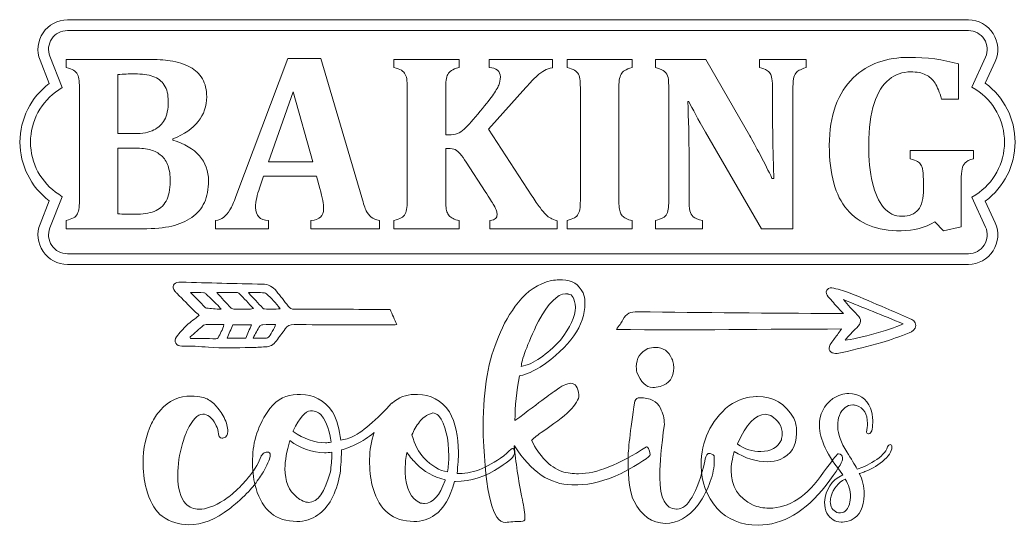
# Model space of a CAD drawing. Header units: inches. Extents: x 155 to 925, y -964 to -116.
# Drawn here: x 189 to 886, y -964 to -611 of the extents above; entities that cross this region are included whole.
import ezdxf

# ---------------------------------------------------------------- set-up
doc = ezdxf.new("R2010")
doc.units = ezdxf.units.IN
doc.header["$MEASUREMENT"] = 0
doc.layers.add('Layer 1', color=7, linetype='Continuous')

# ---------------------------------------------------------------- blocks, each defined once
blk = doc.blocks.new('block 3')
at = {"layer": 'Layer 1', "lineweight": 0}
blk.add_lwpolyline([(363.36, -709.82), (394.63, -709.82), (380.73, -660.92), (363.36, -709.82)], dxfattribs=at)
for points, knots in [([(296.56, -694.62), (304.67, -697.17), (310.85, -700.86), (315.11, -705.69), (319.36, -710.53), (321.49, -716.33), (321.49, -723.11), (321.49, -728.9), (320.52, -733.94), (318.58, -738.22), (316.64, -742.51), (313.69, -746.03), (309.72, -748.78), (305.75, -751.53), (301.09, -753.54), (295.74, -754.81), (290.38, -756.09), (283.56, -756.72), (275.28, -756.72), (275.28, -756.72), (221.77, -756.72), (221.77, -756.72), (221.77, -756.72), (221.77, -750.99), (221.77, -750.99), (223.92, -750.41), (225.61, -749.79), (226.85, -749.12), (228.1, -748.46), (229.03, -747.53), (229.63, -746.34), (230.24, -745.16), (230.63, -743.65), (230.81, -741.83), (230.98, -740), (231.07, -737.7), (231.07, -734.92), (231.07, -734.92), (231.07, -660.05), (231.07, -660.05), (231.07, -657.32), (230.99, -655.04), (230.85, -653.18), (230.7, -651.33), (230.33, -649.83), (229.72, -648.67), (229.11, -647.51), (228.19, -646.57), (226.94, -645.84), (225.7, -645.12), (223.97, -644.47), (221.77, -643.89), (221.77, -643.89), (221.77, -638.16), (221.77, -638.16), (221.77, -638.16), (278.67, -638.16), (278.67, -638.16), (285.15, -638.16), (290.45, -638.47), (294.56, -639.11), (300.01, -639.98), (304.73, -641.49), (308.72, -643.63), (312.31, -645.54), (315.12, -648.26), (317.15, -651.79), (319.18, -655.33), (320.19, -659.53), (320.19, -664.39), (320.19, -677.48), (312.31, -687.29), (296.56, -693.84), (296.56, -693.84), (296.56, -694.62), (296.56, -694.62)], [0, 0, 0, 0, 1, 1, 1, 2, 2, 2, 3, 3, 3, 4, 4, 4, 5, 5, 5, 6, 6, 6, 7, 7, 7, 8, 8, 8, 9, 9, 9, 10, 10, 10, 11, 11, 11, 12, 12, 12, 13, 13, 13, 14, 14, 14, 15, 15, 15, 16, 16, 16, 17, 17, 17, 18, 18, 18, 19, 19, 19, 20, 20, 20, 21, 21, 21, 22, 22, 22, 23, 23, 23, 24, 24, 24, 25, 25, 25, 25]), ([(397.15, -719.98), (397.15, -719.98), (360.06, -719.98), (360.06, -719.98), (360.06, -719.98), (357.19, -728.23), (357.19, -728.23), (356.38, -730.55), (355.72, -732.79), (355.2, -734.97), (354.68, -737.14), (354.41, -739.44), (354.41, -741.87), (354.41, -747.55), (357.42, -750.59), (363.45, -750.99), (363.45, -750.99), (363.45, -756.72), (363.45, -756.72), (363.45, -756.72), (326.36, -756.72), (326.36, -756.72), (326.36, -756.72), (326.36, -750.99), (326.36, -750.99), (328.5, -750.76), (330.38, -750.01), (332, -748.73), (333.62, -747.46), (335.1, -745.72), (336.43, -743.52), (337.77, -741.32), (339.18, -738.17), (340.69, -734.05), (340.69, -734.05), (376.91, -637.55), (376.91, -637.55), (376.91, -637.55), (400.1, -637.55), (400.1, -637.55), (400.1, -637.55), (428.77, -734.84), (428.77, -734.84), (430.04, -739.18), (431.11, -742.26), (431.98, -744.09), (432.85, -745.91), (433.98, -747.39), (435.37, -748.52), (436.76, -749.65), (438.7, -750.47), (441.19, -750.99), (441.19, -750.99), (441.19, -756.72), (441.19, -756.72), (441.19, -756.72), (393.24, -756.72), (393.24, -756.72), (393.24, -756.72), (393.24, -750.99), (393.24, -750.99), (396.25, -750.64), (398.48, -749.81), (399.93, -748.47), (401.38, -747.14), (402.1, -745.26), (402.1, -742.83), (402.1, -741.03), (401.9, -739.04), (401.49, -736.83), (401.09, -734.63), (400.42, -731.85), (399.5, -728.49), (399.5, -728.49), (397.15, -719.98), (397.15, -719.98)], [0, 0, 0, 0, 1, 1, 1, 2, 2, 2, 3, 3, 3, 4, 4, 4, 5, 5, 5, 6, 6, 6, 7, 7, 7, 8, 8, 8, 9, 9, 9, 10, 10, 10, 11, 11, 11, 12, 12, 12, 13, 13, 13, 14, 14, 14, 15, 15, 15, 16, 16, 16, 17, 17, 17, 18, 18, 18, 19, 19, 19, 20, 20, 20, 21, 21, 21, 22, 22, 22, 23, 23, 23, 24, 24, 24, 25, 25, 25, 25]), ([(547.94, -733.62), (550.2, -737.09), (552.09, -739.86), (553.63, -741.91), (555.17, -743.97), (556.51, -745.58), (557.67, -746.74), (558.83, -747.9), (559.97, -748.78), (561.1, -749.38), (562.23, -749.99), (563.72, -750.56), (565.57, -751.08), (565.57, -751.08), (565.57, -756.72), (565.57, -756.72), (565.57, -756.72), (518.5, -756.72), (518.5, -756.72), (518.5, -756.72), (518.5, -750.99), (518.5, -750.99), (520.46, -750.7), (521.8, -750.22), (522.49, -749.56), (523.19, -748.89), (523.54, -748.01), (523.54, -746.91), (523.54, -745.98), (523.4, -745.07), (523.14, -744.17), (522.88, -743.28), (522.26, -741.96), (521.28, -740.22), (520.29, -738.48), (518.29, -735.3), (515.28, -730.67), (515.28, -730.67), (501.99, -710.17), (501.99, -710.17), (500.37, -707.68), (498.97, -705.74), (497.78, -704.35), (496.59, -702.96), (495.4, -701.96), (494.22, -701.35), (493.03, -700.74), (491.4, -700.44), (489.31, -700.44), (489.31, -700.44), (487.57, -700.44), (487.57, -700.44), (487.57, -700.44), (487.57, -734.92), (487.57, -734.92), (487.57, -736.95), (487.63, -738.83), (487.75, -740.57), (487.86, -742.31), (488.09, -743.73), (488.44, -744.82), (488.79, -745.92), (489.3, -746.85), (489.96, -747.6), (490.63, -748.36), (491.54, -749.01), (492.7, -749.56), (493.86, -750.11), (495.27, -750.59), (496.95, -750.99), (496.95, -750.99), (496.95, -756.72), (496.95, -756.72), (496.95, -756.72), (451.35, -756.72), (451.35, -756.72), (451.35, -756.72), (451.35, -750.99), (451.35, -750.99), (453.49, -750.41), (455.19, -749.79), (456.43, -749.12), (457.68, -748.46), (458.6, -747.53), (459.21, -746.34), (459.82, -745.16), (460.21, -743.65), (460.39, -741.83), (460.56, -740), (460.65, -737.7), (460.65, -734.92), (460.65, -734.92), (460.65, -660.05), (460.65, -660.05), (460.65, -657.32), (460.57, -655.04), (460.43, -653.18), (460.28, -651.33), (459.91, -649.83), (459.3, -648.67), (458.69, -647.51), (457.77, -646.57), (456.52, -645.84), (455.27, -645.12), (453.55, -644.47), (451.35, -643.89), (451.35, -643.89), (451.35, -638.16), (451.35, -638.16), (451.35, -638.16), (496.95, -638.16), (496.95, -638.16), (496.95, -638.16), (496.95, -643.89), (496.95, -643.89), (494.52, -644.53), (492.74, -645.22), (491.61, -645.98), (490.48, -646.73), (489.64, -647.63), (489.09, -648.67), (488.54, -649.71), (488.15, -651.04), (487.92, -652.66), (487.69, -654.28), (487.57, -656.75), (487.57, -660.05), (487.57, -660.05), (487.57, -690.97), (487.57, -690.97), (487.57, -690.97), (489.4, -690.97), (489.4, -690.97), (492.06, -690.97), (494.18, -690.68), (495.74, -690.1), (497.3, -689.52), (498.91, -688.48), (500.56, -686.97), (502.21, -685.47), (505.39, -681.95), (510.11, -676.42), (514.83, -670.89), (518.25, -666.64), (520.36, -663.65), (522.48, -660.67), (523.93, -658.21), (524.71, -656.27), (525.49, -654.33), (525.88, -652.4), (525.88, -650.49), (525.88, -648.46), (525.2, -646.87), (523.84, -645.71), (522.48, -644.55), (520.55, -643.95), (518.06, -643.89), (518.06, -643.89), (518.06, -638.16), (518.06, -638.16), (518.06, -638.16), (562.45, -638.16), (562.45, -638.16), (562.45, -638.16), (562.45, -644.06), (562.45, -644.06), (560.25, -644.47), (558.37, -645.08), (556.8, -645.89), (555.24, -646.7), (553.44, -648.02), (551.42, -649.84), (549.39, -651.66), (546.81, -654.34), (543.69, -657.88), (543.69, -657.88), (517.63, -687.06), (517.63, -687.06), (517.63, -687.06), (547.94, -733.62), (547.94, -733.62)], [0, 0, 0, 0, 1, 1, 1, 2, 2, 2, 3, 3, 3, 4, 4, 4, 5, 5, 5, 6, 6, 6, 7, 7, 7, 8, 8, 8, 9, 9, 9, 10, 10, 10, 11, 11, 11, 12, 12, 12, 13, 13, 13, 14, 14, 14, 15, 15, 15, 16, 16, 16, 17, 17, 17, 18, 18, 18, 19, 19, 19, 20, 20, 20, 21, 21, 21, 22, 22, 22, 23, 23, 23, 24, 24, 24, 25, 25, 25, 26, 26, 26, 27, 27, 27, 28, 28, 28, 29, 29, 29, 30, 30, 30, 31, 31, 31, 32, 32, 32, 33, 33, 33, 34, 34, 34, 35, 35, 35, 36, 36, 36, 37, 37, 37, 38, 38, 38, 39, 39, 39, 40, 40, 40, 41, 41, 41, 42, 42, 42, 43, 43, 43, 44, 44, 44, 45, 45, 45, 46, 46, 46, 47, 47, 47, 48, 48, 48, 49, 49, 49, 50, 50, 50, 51, 51, 51, 52, 52, 52, 53, 53, 53, 54, 54, 54, 55, 55, 55, 56, 56, 56, 57, 57, 57, 58, 58, 58, 59, 59, 59, 60, 60, 60, 60]), ([(608.83, -734.92), (608.83, -736.95), (608.89, -738.83), (609.01, -740.57), (609.13, -742.31), (609.36, -743.73), (609.7, -744.82), (610.05, -745.92), (610.56, -746.85), (611.22, -747.6), (611.89, -748.36), (612.8, -749.01), (613.96, -749.56), (615.12, -750.11), (616.53, -750.59), (618.22, -750.99), (618.22, -750.99), (618.22, -756.72), (618.22, -756.72), (618.22, -756.72), (572.61, -756.72), (572.61, -756.72), (572.61, -756.72), (572.61, -750.99), (572.61, -750.99), (574.75, -750.41), (576.45, -749.79), (577.69, -749.12), (578.94, -748.46), (579.87, -747.53), (580.47, -746.34), (581.08, -745.16), (581.47, -743.65), (581.65, -741.83), (581.82, -740), (581.91, -737.7), (581.91, -734.92), (581.91, -734.92), (581.91, -659.96), (581.91, -659.96), (581.91, -657.18), (581.83, -654.89), (581.69, -653.1), (581.55, -651.3), (581.17, -649.81), (580.56, -648.62), (579.95, -647.44), (579.03, -646.5), (577.78, -645.8), (576.53, -645.11), (574.81, -644.47), (572.61, -643.89), (572.61, -643.89), (572.61, -638.16), (572.61, -638.16), (572.61, -638.16), (618.22, -638.16), (618.22, -638.16), (618.22, -638.16), (618.22, -643.89), (618.22, -643.89), (615.84, -644.53), (614.09, -645.21), (612.96, -645.93), (611.83, -646.66), (610.98, -647.54), (610.4, -648.58), (609.82, -649.62), (609.41, -650.98), (609.18, -652.66), (608.95, -654.34), (608.83, -656.8), (608.83, -660.05), (608.83, -660.05), (608.83, -734.92), (608.83, -734.92)], [0, 0, 0, 0, 1, 1, 1, 2, 2, 2, 3, 3, 3, 4, 4, 4, 5, 5, 5, 6, 6, 6, 7, 7, 7, 8, 8, 8, 9, 9, 9, 10, 10, 10, 11, 11, 11, 12, 12, 12, 13, 13, 13, 14, 14, 14, 15, 15, 15, 16, 16, 16, 17, 17, 17, 18, 18, 18, 19, 19, 19, 20, 20, 20, 21, 21, 21, 22, 22, 22, 23, 23, 23, 24, 24, 24, 25, 25, 25, 25]), ([(740.08, -638.16), (740.08, -638.16), (740.08, -643.89), (740.08, -643.89), (737.77, -644.64), (736.13, -645.28), (735.18, -645.8), (734.22, -646.32), (733.41, -647.02), (732.74, -647.89), (732.08, -648.75), (731.57, -650.07), (731.22, -651.84), (730.88, -653.61), (730.7, -656.31), (730.7, -659.96), (730.7, -659.96), (730.7, -756.72), (730.7, -756.72), (730.7, -756.72), (708.64, -756.72), (708.64, -756.72), (708.64, -756.72), (669.55, -689.15), (669.55, -689.15), (664.28, -679.99), (660.4, -672.82), (657.91, -667.6), (657.91, -667.6), (657.13, -667.6), (657.13, -667.6), (657.71, -680.06), (658, -693.2), (658, -707.04), (658, -707.04), (658, -735.01), (658, -735.01), (658, -739.35), (658.22, -742.39), (658.65, -744.13), (659.08, -745.87), (659.87, -747.24), (661, -748.26), (662.12, -749.27), (664.25, -750.18), (667.38, -750.99), (667.38, -750.99), (667.38, -756.72), (667.38, -756.72), (667.38, -756.72), (634.55, -756.72), (634.55, -756.72), (634.55, -756.72), (634.55, -750.99), (634.55, -750.99), (636.69, -750.41), (638.38, -749.78), (639.63, -749.08), (640.87, -748.39), (641.8, -747.44), (642.41, -746.26), (643.02, -745.07), (643.41, -743.58), (643.58, -741.78), (643.75, -739.99), (643.84, -737.73), (643.84, -735.01), (643.84, -735.01), (643.84, -659.87), (643.84, -659.87), (643.84, -655.53), (643.65, -652.53), (643.28, -650.88), (642.9, -649.23), (642.12, -647.86), (640.93, -646.76), (639.74, -645.66), (637.61, -644.7), (634.55, -643.89), (634.55, -643.89), (634.55, -638.16), (634.55, -638.16), (634.55, -638.16), (669.73, -638.16), (669.73, -638.16), (669.73, -638.16), (700.47, -691.58), (700.47, -691.58), (702.39, -694.94), (704.87, -699.48), (707.94, -705.22), (711.01, -710.95), (713.73, -716.36), (716.11, -721.46), (716.11, -721.46), (717.5, -721.46), (717.5, -721.46), (716.86, -707.62), (716.54, -692.5), (716.54, -676.12), (716.54, -676.12), (716.54, -659.96), (716.54, -659.96), (716.54, -656.19), (716.4, -653.48), (716.11, -651.79), (715.82, -650.11), (715.37, -648.84), (714.76, -647.97), (714.16, -647.1), (713.34, -646.38), (712.33, -645.8), (711.32, -645.22), (709.62, -644.59), (707.25, -643.89), (707.25, -643.89), (707.25, -638.16), (707.25, -638.16), (707.25, -638.16), (740.08, -638.16), (740.08, -638.16)], [0, 0, 0, 0, 1, 1, 1, 2, 2, 2, 3, 3, 3, 4, 4, 4, 5, 5, 5, 6, 6, 6, 7, 7, 7, 8, 8, 8, 9, 9, 9, 10, 10, 10, 11, 11, 11, 12, 12, 12, 13, 13, 13, 14, 14, 14, 15, 15, 15, 16, 16, 16, 17, 17, 17, 18, 18, 18, 19, 19, 19, 20, 20, 20, 21, 21, 21, 22, 22, 22, 23, 23, 23, 24, 24, 24, 25, 25, 25, 26, 26, 26, 27, 27, 27, 28, 28, 28, 29, 29, 29, 30, 30, 30, 31, 31, 31, 32, 32, 32, 33, 33, 33, 34, 34, 34, 35, 35, 35, 36, 36, 36, 37, 37, 37, 38, 38, 38, 39, 39, 39, 40, 40, 40, 40]), ([(846.75, -641.37), (846.75, -641.37), (846.75, -666.04), (846.75, -666.04), (846.75, -666.04), (834.85, -666.04), (834.85, -666.04), (833.52, -661.18), (832, -657.43), (830.29, -654.79), (828.58, -652.16), (826.38, -650.19), (823.69, -648.89), (821, -647.58), (817.53, -646.93), (813.31, -646.93), (807.58, -646.93), (802.51, -648.68), (798.11, -652.19), (793.71, -655.69), (790.23, -661.28), (787.68, -668.95), (785.13, -676.63), (783.86, -686.34), (783.86, -698.09), (783.86, -708.23), (784.72, -717.02), (786.42, -724.46), (788.13, -731.9), (790.74, -737.67), (794.24, -741.78), (797.75, -745.9), (802.07, -747.95), (807.23, -747.95), (812.32, -747.95), (816.09, -746.43), (818.52, -743.39), (820.95, -740.35), (822.17, -735.5), (822.17, -728.84), (822.17, -728.84), (822.17, -725.54), (822.17, -725.54), (822.17, -721.14), (822.03, -718), (821.73, -716.12), (821.44, -714.24), (821, -712.83), (820.39, -711.9), (819.78, -710.98), (818.99, -710.22), (818, -709.65), (817.01, -709.07), (815.28, -708.4), (812.79, -707.65), (812.79, -707.65), (812.79, -701.91), (812.79, -701.91), (812.79, -701.91), (857.26, -701.91), (857.26, -701.91), (857.26, -701.91), (857.26, -707.65), (857.26, -707.65), (854.36, -708.52), (852.4, -709.5), (851.35, -710.6), (850.31, -711.7), (849.6, -713.16), (849.23, -714.99), (848.85, -716.81), (848.66, -719.37), (848.66, -722.67), (848.66, -722.67), (848.66, -755.42), (848.66, -755.42), (848.66, -755.42), (836.15, -758.03), (836.15, -758.03), (836.15, -758.03), (830.25, -751.77), (830.25, -751.77), (823.35, -756), (815.45, -758.11), (806.53, -758.11), (789.63, -758.11), (777.01, -753.18), (768.7, -743.3), (760.4, -733.43), (756.24, -718.48), (756.24, -698.44), (756.24, -687.9), (757.72, -678.64), (760.67, -670.64), (763.62, -662.65), (767.72, -656.15), (772.96, -651.14), (778.2, -646.14), (784.11, -642.49), (790.68, -640.2), (797.25, -637.91), (804.31, -636.77), (811.83, -636.77), (824.51, -636.77), (836.15, -638.3), (846.75, -641.37)], [0, 0, 0, 0, 1, 1, 1, 2, 2, 2, 3, 3, 3, 4, 4, 4, 5, 5, 5, 6, 6, 6, 7, 7, 7, 8, 8, 8, 9, 9, 9, 10, 10, 10, 11, 11, 11, 12, 12, 12, 13, 13, 13, 14, 14, 14, 15, 15, 15, 16, 16, 16, 17, 17, 17, 18, 18, 18, 19, 19, 19, 20, 20, 20, 21, 21, 21, 22, 22, 22, 23, 23, 23, 24, 24, 24, 25, 25, 25, 26, 26, 26, 27, 27, 27, 28, 28, 28, 29, 29, 29, 30, 30, 30, 31, 31, 31, 32, 32, 32, 33, 33, 33, 34, 34, 34, 35, 35, 35, 35]), ([(269.55, -690.1), (275.34, -690.1), (279.88, -689.26), (283.18, -687.58), (286.49, -685.9), (288.99, -683.51), (290.7, -680.42), (292.41, -677.32), (293.26, -673.05), (293.26, -667.6), (293.26, -662.8), (292.33, -658.99), (290.48, -656.18), (288.63, -653.37), (285.99, -651.36), (282.58, -650.14), (279.16, -648.93), (274.9, -648.32), (269.81, -648.32), (265.75, -648.32), (261.82, -648.46), (257.99, -648.75), (257.99, -648.75), (257.99, -690.1), (257.99, -690.1), (257.99, -690.1), (269.55, -690.1), (269.55, -690.1)], [0, 0, 0, 0, 1, 1, 1, 2, 2, 2, 3, 3, 3, 4, 4, 4, 5, 5, 5, 6, 6, 6, 7, 7, 7, 8, 8, 8, 9, 9, 9, 9]), ([(257.99, -746.3), (261.41, -746.47), (265.35, -746.56), (269.81, -746.56), (275.31, -746.56), (279.84, -745.88), (283.4, -744.52), (286.96, -743.16), (289.73, -740.79), (291.7, -737.4), (293.67, -734.01), (294.65, -729.36), (294.65, -723.46), (294.65, -719.29), (294.13, -715.71), (293.09, -712.73), (292.04, -709.75), (290.48, -707.34), (288.4, -705.52), (286.31, -703.7), (283.82, -702.36), (280.93, -701.52), (278.03, -700.69), (274.41, -700.26), (270.07, -700.26), (270.07, -700.26), (257.99, -700.26), (257.99, -700.26), (257.99, -700.26), (257.99, -746.3), (257.99, -746.3)], [0, 0, 0, 0, 1, 1, 1, 2, 2, 2, 3, 3, 3, 4, 4, 4, 5, 5, 5, 6, 6, 6, 7, 7, 7, 8, 8, 8, 9, 9, 9, 10, 10, 10, 10])]:
    blk.add_open_spline(points, degree=3, knots=knots, dxfattribs=at)
blk = doc.blocks.new('block 19')
at = {"layer": 'Layer 1', "lineweight": 0}
blk.add_open_spline([(317.61, -874.67), (320.14, -875.4), (322.68, -876.84), (325.09, -879.01), (327.62, -881.55), (329.06, -883.23), (329.55, -884.2), (330.51, -885.52), (331.48, -887.09), (332.32, -888.78), (334.13, -892.39), (334.97, -895.65), (334.97, -898.3), (334.97, -900.95), (334.01, -902.4), (331.96, -903), (331.6, -903.12), (331.23, -903.12), (330.75, -903.12), (330.03, -903.12), (329.43, -902.88), (329.06, -902.28), (328.82, -902.04), (328.58, -900.95), (328.34, -898.78), (327.74, -896.61), (327.14, -894.8), (326.41, -893.36), (323.88, -888.78), (320.87, -886.37), (317.37, -886.37), (313.87, -886.37), (310.26, -890.22), (306.52, -897.82), (305.56, -899.99), (304.35, -903), (303.27, -906.86), (300.98, -914.57), (299.89, -921.93), (299.89, -928.92), (299.89, -928.92), (299.89, -929.64), (299.89, -929.64), (299.89, -938.32), (301.82, -944.83), (305.56, -949.17), (308.09, -951.7), (311.22, -952.91), (314.96, -952.91), (319.66, -952.91), (325.57, -950.86), (332.44, -946.52), (335.09, -944.71), (338.23, -942.18), (341.84, -938.92), (345.94, -934.83), (348.71, -931.69), (350.16, -929.76), (354.26, -924.58), (356.91, -920), (358.24, -915.78), (358.36, -915.42), (358.84, -914.7), (359.8, -913.97), (360.77, -913.25), (361.61, -912.88), (362.46, -912.88), (364.02, -913.01), (364.75, -913.73), (364.75, -914.94), (364.75, -914.94), (364.75, -915.42), (364.75, -915.42), (364.75, -916.74), (363.3, -920.24), (360.41, -925.91), (359.08, -928.32), (357.15, -931.09), (354.74, -934.35), (353.17, -936.51), (350.52, -939.53), (346.79, -943.39), (341.96, -947.96), (338.35, -950.98), (336.06, -952.55), (326.53, -960.02), (317.13, -963.76), (307.61, -963.76), (300.86, -963.76), (294.71, -961.83), (289.04, -957.85), (284.7, -954.6), (281.21, -949.05), (278.67, -941.34), (276.63, -934.95), (275.66, -928.44), (275.66, -921.69), (275.66, -921.69), (275.66, -920.24), (275.66, -920.24), (275.66, -910.6), (277.59, -901.43), (281.57, -892.88), (283.13, -889.62), (285.19, -886.48), (287.72, -883.59), (293.62, -876.96), (300.86, -873.71), (309.42, -873.71), (312.07, -873.71), (314.72, -874.07), (317.61, -874.67)], degree=3, knots=[0, 0, 0, 0, 1, 1, 1, 2, 2, 2, 3, 3, 3, 4, 4, 4, 5, 5, 5, 6, 6, 6, 7, 7, 7, 8, 8, 8, 9, 9, 9, 10, 10, 10, 11, 11, 11, 12, 12, 12, 13, 13, 13, 14, 14, 14, 15, 15, 15, 16, 16, 16, 17, 17, 17, 18, 18, 18, 19, 19, 19, 20, 20, 20, 21, 21, 21, 22, 22, 22, 23, 23, 23, 24, 24, 24, 25, 25, 25, 26, 26, 26, 27, 27, 27, 28, 28, 28, 29, 29, 29, 30, 30, 30, 31, 31, 31, 32, 32, 32, 33, 33, 33, 34, 34, 34, 35, 35, 35, 36, 36, 36, 37, 37, 37, 37], dxfattribs=at)
blk = doc.blocks.new('block 20')
at = {"layer": 'Layer 1', "lineweight": 0}
for points, knots in [([(414.54, -913.13), (414.54, -916.99), (414.18, -921.93), (413.58, -927.96), (410.8, -942.3), (405.62, -951.94), (398.03, -956.89), (393.81, -959.9), (388.87, -961.47), (383.32, -961.47), (368.73, -961.47), (359.21, -953.75), (354.75, -938.32), (353.18, -933.14), (352.34, -927.35), (352.34, -920.96), (352.34, -920.96), (352.34, -917.83), (352.34, -917.83), (352.34, -905.53), (356.32, -893.72), (364.39, -882.39), (369.82, -875.88), (376.21, -872.62), (383.56, -872.62), (383.56, -872.62), (385.97, -872.62), (385.97, -872.62), (395.01, -872.62), (402.37, -876.6), (408.27, -884.68), (411.41, -890.46), (413.34, -897.21), (414.06, -904.69), (415.51, -904.33), (416.95, -903.97), (418.52, -903.6), (425.03, -901.92), (434.43, -894.68), (446.85, -881.91), (447.57, -881.06), (448.29, -880.22), (449.02, -879.49), (449.02, -879.49), (449.98, -878.53), (449.98, -878.53), (449.98, -878.53), (449.98, -878.65), (449.98, -878.65), (454.68, -874.67), (459.75, -872.62), (465.53, -872.62), (465.53, -872.62), (467.94, -872.62), (467.94, -872.62), (476.99, -872.62), (484.34, -876.6), (490.25, -884.68), (494.46, -892.52), (496.52, -902.04), (496.52, -913.01), (496.52, -913.01), (496.52, -913.13), (496.52, -913.13), (496.52, -916.99), (496.15, -921.93), (495.55, -927.96), (495.55, -927.96), (497.24, -927.96), (497.24, -927.96), (507.24, -927.96), (518.33, -923.25), (530.51, -913.73), (532.8, -911.32), (534.13, -910.11), (534.73, -910.11), (535.33, -910.72), (535.69, -911.44), (535.69, -912.28), (535.69, -912.28), (535.69, -913.61), (535.69, -913.61), (535.69, -916.02), (532.32, -919.28), (525.45, -923.38), (515.68, -930.13), (505.32, -933.5), (494.46, -933.5), (494.46, -933.5), (493.74, -933.5), (493.74, -933.5), (490.73, -944.71), (486.15, -952.55), (480, -956.89), (475.78, -959.9), (470.84, -961.47), (465.29, -961.47), (450.71, -961.47), (441.18, -953.75), (436.72, -938.32), (435.16, -933.14), (434.31, -927.35), (434.31, -920.96), (434.31, -920.96), (434.31, -917.83), (434.31, -917.83), (434.31, -911.56), (435.4, -905.41), (437.45, -899.27), (433.23, -902.76), (429.13, -905.41), (425.27, -907.22), (421.41, -909.03), (417.92, -910.48), (414.54, -911.44), (414.54, -911.44), (414.54, -913.13), (414.54, -913.13)], [0, 0, 0, 0, 1, 1, 1, 2, 2, 2, 3, 3, 3, 4, 4, 4, 5, 5, 5, 6, 6, 6, 7, 7, 7, 8, 8, 8, 9, 9, 9, 10, 10, 10, 11, 11, 11, 12, 12, 12, 13, 13, 13, 14, 14, 14, 15, 15, 15, 16, 16, 16, 17, 17, 17, 18, 18, 18, 19, 19, 19, 20, 20, 20, 21, 21, 21, 22, 22, 22, 23, 23, 23, 24, 24, 24, 25, 25, 25, 26, 26, 26, 27, 27, 27, 28, 28, 28, 29, 29, 29, 30, 30, 30, 31, 31, 31, 32, 32, 32, 33, 33, 33, 34, 34, 34, 35, 35, 35, 36, 36, 36, 37, 37, 37, 38, 38, 38, 39, 39, 39, 39]), ([(400.68, -887.33), (399.11, -885.28), (396.46, -884.2), (392.96, -884.08), (392.96, -884.08), (392.84, -884.08), (392.84, -884.08), (389.35, -884.08), (385.25, -888.78), (380.79, -898.18), (380.79, -898.3), (380.67, -898.42), (380.67, -898.54), (388.26, -903.73), (395.86, -906.38), (403.45, -906.38), (404.54, -906.38), (405.86, -906.26), (407.43, -906.02), (406.46, -898.42), (404.17, -892.15), (400.68, -887.33)], [0, 0, 0, 0, 1, 1, 1, 2, 2, 2, 3, 3, 3, 4, 4, 4, 5, 5, 5, 6, 6, 6, 7, 7, 7, 7]), ([(472.16, -916.99), (477.83, -922.77), (483.37, -926.03), (488.8, -926.75), (489.4, -923.13), (489.76, -919.52), (489.76, -915.9), (489.76, -903.36), (487.35, -893.84), (482.65, -887.33), (481.33, -886.24), (479.88, -885.64), (478.67, -885.52), (474.09, -886.97), (470.96, -889.02), (469.27, -891.79), (466.98, -894.68), (465.17, -897.7), (463.97, -900.95), (465.9, -907.7), (468.67, -913.01), (472.16, -916.99)], [0, 0, 0, 0, 1, 1, 1, 2, 2, 2, 3, 3, 3, 4, 4, 4, 5, 5, 5, 6, 6, 6, 7, 7, 7, 7]), ([(375, -924.58), (375, -933.38), (377.77, -940.01), (383.32, -944.47), (386.33, -946.88), (389.11, -948.09), (391.64, -948.09), (397.91, -948.09), (402.97, -940.97), (406.83, -926.75), (407.43, -922.53), (407.79, -918.43), (407.91, -914.45), (407.91, -914.45), (407.91, -912.88), (407.91, -912.88), (406.1, -913.25), (404.3, -913.37), (402.61, -913.37), (394.05, -913.13), (385.97, -910.35), (378.5, -904.93), (376.21, -912.41), (375, -918.92), (375, -924.58)], [0, 0, 0, 0, 1, 1, 1, 2, 2, 2, 3, 3, 3, 4, 4, 4, 5, 5, 5, 6, 6, 6, 7, 7, 7, 8, 8, 8, 8]), ([(459.27, -924.34), (459.27, -924.34), (459.27, -926.99), (459.27, -926.99), (459.51, -938.56), (463.12, -945.8), (469.99, -948.57), (470.72, -948.69), (471.44, -948.81), (471.92, -948.81), (471.92, -948.81), (472.65, -948.81), (472.65, -948.81), (478.55, -948.81), (483.37, -943.5), (487.11, -932.78), (487.11, -932.78), (487.11, -932.29), (487.11, -932.29), (478.8, -930.24), (472.16, -926.63), (467.22, -921.2), (465.17, -919.28), (462.76, -916.62), (460.35, -913.13), (459.63, -916.86), (459.27, -920.6), (459.27, -924.34)], [0, 0, 0, 0, 1, 1, 1, 2, 2, 2, 3, 3, 3, 4, 4, 4, 5, 5, 5, 6, 6, 6, 7, 7, 7, 8, 8, 8, 9, 9, 9, 9])]:
    blk.add_open_spline(points, degree=3, knots=knots, dxfattribs=at)
blk = doc.blocks.new('block 21')
at = {"layer": 'Layer 1', "lineweight": 0}
for points, knots in [([(569.47, -792.46), (575.98, -792.46), (580.68, -795.47), (583.81, -801.5), (584.66, -803.55), (585.14, -805.6), (585.14, -807.77), (585.14, -807.77), (585.14, -808.97), (585.14, -808.97), (585.14, -824.16), (574.65, -839.11), (553.79, -853.58), (546.56, -857.44), (541.62, -859.48), (539.21, -859.48), (537.16, -870.33), (536.07, -880.94), (536.07, -890.95), (554.4, -877.08), (563.8, -870.21), (564.04, -870.21), (568.86, -866.59), (572.6, -864.79), (575.25, -864.79), (578.38, -864.79), (580.31, -867.56), (580.92, -872.98), (580.92, -879.13), (572.12, -887.81), (554.4, -899.14), (550.9, -901.92), (548.73, -903.73), (547.76, -904.69), (553.19, -915.9), (560.3, -923.13), (568.98, -926.51), (572.72, -927.6), (576.7, -928.07), (580.68, -928.07), (593.09, -928.07), (609, -921.81), (628.17, -909.15), (629.26, -909.15), (630.1, -910.96), (630.82, -914.57), (630.82, -916.14), (624.07, -920.6), (610.45, -927.84), (599.36, -933.14), (589.36, -935.79), (580.19, -935.79), (580.19, -935.79), (575.98, -935.79), (575.98, -935.79), (560.79, -935.79), (547.4, -926.75), (535.83, -908.67), (535.83, -908.67), (535.59, -908.67), (535.59, -908.67), (536.55, -919.64), (538.48, -932.17), (541.26, -946.28), (542.46, -951.22), (543.07, -955.56), (543.07, -959.66), (543.07, -960.75), (542.22, -961.35), (540.29, -961.47), (536.31, -961.47), (532.7, -961.71), (529.32, -962.19), (520.64, -962.19), (515.46, -942.06), (513.89, -901.67), (513.89, -901.67), (513.89, -894.44), (513.89, -894.44), (513.89, -868.52), (517.51, -847.79), (524.62, -832.36), (527.87, -823.68), (532.58, -815.6), (538.48, -808.01), (544.63, -800.29), (552.35, -795.23), (561.63, -792.82), (563.8, -792.58), (565.37, -792.46), (566.57, -792.46), (566.57, -792.46), (569.47, -792.46), (569.47, -792.46)], [0, 0, 0, 0, 1, 1, 1, 2, 2, 2, 3, 3, 3, 4, 4, 4, 5, 5, 5, 6, 6, 6, 7, 7, 7, 8, 8, 8, 9, 9, 9, 10, 10, 10, 11, 11, 11, 12, 12, 12, 13, 13, 13, 14, 14, 14, 15, 15, 15, 16, 16, 16, 17, 17, 17, 18, 18, 18, 19, 19, 19, 20, 20, 20, 21, 21, 21, 22, 22, 22, 23, 23, 23, 24, 24, 24, 25, 25, 25, 26, 26, 26, 27, 27, 27, 28, 28, 28, 29, 29, 29, 30, 30, 30, 31, 31, 31, 31]), ([(567.9, -834.65), (574.89, -825.73), (578.38, -818.14), (578.38, -811.75), (578.38, -811.75), (578.38, -811.5), (578.38, -811.5), (577.91, -805.48), (576.34, -802.46), (573.44, -802.46), (573.44, -802.34), (573.08, -802.22), (572.36, -802.22), (572.36, -802.22), (571.51, -802.22), (571.51, -802.22), (565.85, -802.22), (559.58, -808.61), (552.47, -821.39), (544.51, -838.27), (540.53, -848.76), (540.53, -853.09), (549.21, -851.16), (558.37, -845.02), (567.9, -834.65)], [0, 0, 0, 0, 1, 1, 1, 2, 2, 2, 3, 3, 3, 4, 4, 4, 5, 5, 5, 6, 6, 6, 7, 7, 7, 8, 8, 8, 8])]:
    blk.add_open_spline(points, degree=3, knots=knots, dxfattribs=at)
blk = doc.blocks.new('block 22')
at = {"layer": 'Layer 1', "lineweight": 0}
for points, knots in [([(646.02, -847.67), (646.5, -848.27), (646.99, -850.32), (647.35, -853.94), (647.35, -860.69), (644.21, -865.03), (637.83, -867.08), (635.66, -867.56), (633.97, -867.68), (632.64, -867.68), (627.82, -867.68), (624.08, -864.19), (621.55, -857.07), (621.19, -855.87), (621.07, -854.54), (621.07, -853.22), (621.07, -847.31), (623.72, -843.09), (629.15, -840.56), (630.71, -839.95), (632.52, -839.71), (634.45, -839.71), (639.88, -839.71), (643.73, -842.36), (646.02, -847.67)], [0, 0, 0, 0, 1, 1, 1, 2, 2, 2, 3, 3, 3, 4, 4, 4, 5, 5, 5, 6, 6, 6, 7, 7, 7, 8, 8, 8, 8]), ([(637.95, -882.27), (639.75, -885.76), (640.72, -889.5), (640.72, -893.36), (638.55, -909.63), (637.59, -921.32), (637.59, -928.32), (637.59, -928.32), (637.59, -930.73), (637.59, -930.73), (637.59, -945.43), (641.44, -952.79), (649.16, -952.79), (649.16, -952.79), (649.64, -952.79), (649.64, -952.79), (657.11, -952.79), (663.62, -941.7), (669.17, -919.4), (669.17, -916.99), (669.89, -915.06), (671.46, -913.85), (671.46, -913.85), (671.7, -913.85), (671.7, -913.85), (673.39, -913.85), (674.71, -914.45), (675.68, -915.66), (675.68, -915.66), (675.68, -918.79), (675.68, -918.79), (675.68, -928.2), (671.94, -938.56), (664.47, -949.89), (657.48, -958.57), (649.76, -962.79), (641.32, -962.79), (632.04, -962.79), (624.69, -957.61), (619.5, -947.24), (616.73, -942.06), (615.28, -932.29), (615.28, -917.83), (615.28, -912.04), (616.85, -898.54), (619.98, -877.33), (620.83, -875.64), (622.03, -874.91), (623.48, -874.91), (630.84, -874.91), (635.66, -877.33), (637.95, -882.27)], [0, 0, 0, 0, 1, 1, 1, 2, 2, 2, 3, 3, 3, 4, 4, 4, 5, 5, 5, 6, 6, 6, 7, 7, 7, 8, 8, 8, 9, 9, 9, 10, 10, 10, 11, 11, 11, 12, 12, 12, 13, 13, 13, 14, 14, 14, 15, 15, 15, 16, 16, 16, 17, 17, 17, 17])]:
    blk.add_open_spline(points, degree=3, knots=knots, dxfattribs=at)
blk = doc.blocks.new('block 23')
at = {"layer": 'Layer 1', "lineweight": 0}
for points, knots in [([(705.7, -874.07), (717.15, -874.07), (725.71, -879.13), (731.38, -889.14), (732.7, -892.27), (733.31, -895.16), (733.31, -897.82), (733.31, -897.82), (733.31, -899.87), (733.31, -899.87), (733.31, -908.67), (729.45, -914.7), (721.73, -918.19), (719.08, -919.16), (716.19, -919.64), (713.05, -919.64), (704.98, -919.64), (697.26, -917.35), (689.67, -912.52), (688.22, -917.83), (687.49, -922.29), (687.49, -925.91), (687.49, -936.88), (692.56, -944.95), (702.81, -950.02), (706.3, -951.46), (709.92, -952.18), (714.02, -952.18), (728.12, -952.18), (740.9, -943.87), (752.23, -926.99), (758.14, -919.16), (761.27, -914.94), (761.87, -914.57), (761.87, -914.21), (762.12, -914.09), (762.72, -914.09), (764.53, -914.45), (765.37, -915.3), (765.37, -916.74), (765.37, -916.74), (765.37, -918.31), (765.37, -918.31), (765.37, -920), (761.63, -925.91), (754.04, -936.15), (739.45, -954.72), (723.66, -964), (706.42, -964), (694.37, -964), (684.85, -960.14), (677.61, -952.43), (670.26, -943.75), (666.52, -933.86), (666.52, -922.53), (666.52, -922.53), (666.52, -921.93), (666.52, -921.93), (666.52, -905.17), (673.03, -891.43), (685.93, -880.46), (692.32, -876.24), (698.83, -874.07), (705.34, -874.07), (705.34, -874.07), (705.7, -874.07), (705.7, -874.07)], [0, 0, 0, 0, 1, 1, 1, 2, 2, 2, 3, 3, 3, 4, 4, 4, 5, 5, 5, 6, 6, 6, 7, 7, 7, 8, 8, 8, 9, 9, 9, 10, 10, 10, 11, 11, 11, 12, 12, 12, 13, 13, 13, 14, 14, 14, 15, 15, 15, 16, 16, 16, 17, 17, 17, 18, 18, 18, 19, 19, 19, 20, 20, 20, 21, 21, 21, 22, 22, 22, 22]), ([(708.23, -912.52), (715.46, -912.52), (720.29, -909.87), (722.7, -904.33), (722.94, -903.24), (723.18, -901.92), (723.3, -900.59), (723.3, -895.05), (720.65, -890.59), (715.34, -887.45), (715.34, -887.45), (711.49, -886.48), (711.49, -886.48), (704.49, -886.48), (697.99, -893.36), (691.96, -907.22), (691.96, -907.22), (691.96, -907.46), (691.96, -907.46), (697.14, -910.84), (702.57, -912.52), (708.23, -912.52)], [0, 0, 0, 0, 1, 1, 1, 2, 2, 2, 3, 3, 3, 4, 4, 4, 5, 5, 5, 6, 6, 6, 7, 7, 7, 7])]:
    blk.add_open_spline(points, degree=3, knots=knots, dxfattribs=at)
blk = doc.blocks.new('block 24')
at = {"layer": 'Layer 1', "lineweight": 0}
for points, knots in [([(785.08, -882.21), (786.12, -885.08), (786.64, -887.95), (786.64, -890.77), (786.64, -890.77), (786.64, -892.26), (786.64, -892.26), (786.64, -897.2), (785.77, -899.84), (783.99, -900.24), (783.99, -900.24), (783.59, -900.24), (783.59, -900.24), (783.02, -900.24), (782.62, -899.84), (782.33, -899.09), (782.73, -896.68), (782.96, -894.61), (782.96, -892.83), (782.96, -886.29), (780.38, -882.09), (775.21, -880.26), (774.17, -880.08), (773.31, -879.97), (772.68, -879.97), (768.6, -879.97), (765.5, -882.38), (763.32, -887.26), (762.51, -889.56), (762.17, -891.86), (762.17, -894.21), (762.17, -894.21), (762.17, -895.47), (762.17, -895.47), (762.17, -900.41), (764.29, -906.21), (768.6, -912.76), (771.53, -917.53), (773.94, -921.55), (775.84, -924.82), (779.11, -923.96), (783.13, -922.01), (787.9, -919.14), (792.67, -916.21), (795.77, -912.93), (797.09, -909.37), (797.72, -908.23), (798.29, -907.65), (798.87, -907.65), (799.62, -907.65), (799.96, -908.23), (800.07, -909.37), (800.07, -912.59), (797.83, -915.98), (793.41, -919.54), (788.93, -923.04), (784.91, -925.4), (781.24, -926.55), (780.09, -927.06), (778.77, -927.52), (777.22, -927.92), (779.46, -932.12), (780.6, -936.94), (780.6, -942.34), (780.6, -942.34), (780.6, -943.03), (780.6, -943.03), (780.6, -951.64), (777.62, -957.5), (771.59, -960.49), (769.58, -961.41), (767.51, -961.87), (765.44, -961.87), (765.44, -961.87), (764.47, -961.87), (764.47, -961.87), (760.33, -961.87), (757, -959.86), (754.59, -955.72), (753.5, -953.54), (752.92, -950.96), (752.92, -947.91), (753.44, -939.12), (757.75, -932.75), (765.73, -928.79), (754.76, -915.23), (749.3, -903.8), (749.3, -894.5), (749.3, -894.5), (749.3, -894.1), (749.3, -894.1), (749.3, -886.52), (752.46, -880.31), (758.72, -875.49), (762.51, -873.19), (766.19, -871.98), (769.87, -871.98), (776.99, -871.98), (782.04, -875.37), (785.08, -882.21)], [0, 0, 0, 0, 1, 1, 1, 2, 2, 2, 3, 3, 3, 4, 4, 4, 5, 5, 5, 6, 6, 6, 7, 7, 7, 8, 8, 8, 9, 9, 9, 10, 10, 10, 11, 11, 11, 12, 12, 12, 13, 13, 13, 14, 14, 14, 15, 15, 15, 16, 16, 16, 17, 17, 17, 18, 18, 18, 19, 19, 19, 20, 20, 20, 21, 21, 21, 22, 22, 22, 23, 23, 23, 24, 24, 24, 25, 25, 25, 26, 26, 26, 27, 27, 27, 28, 28, 28, 29, 29, 29, 30, 30, 30, 31, 31, 31, 32, 32, 32, 33, 33, 33, 33]), ([(761.59, -955.09), (762.34, -955.32), (763.03, -955.43), (763.55, -955.43), (763.55, -955.43), (764.06, -955.43), (764.06, -955.43), (767.45, -955.43), (769.69, -952.79), (770.73, -947.45), (770.9, -946.59), (771.01, -945.5), (771.07, -944.18), (771.07, -939.87), (769.81, -935.79), (767.34, -931.94), (762.4, -934.36), (759.13, -938.32), (757.46, -943.72), (757.11, -945.04), (756.94, -946.3), (756.94, -947.57), (756.94, -951.3), (758.49, -953.77), (761.59, -955.09)], [0, 0, 0, 0, 1, 1, 1, 2, 2, 2, 3, 3, 3, 4, 4, 4, 5, 5, 5, 6, 6, 6, 7, 7, 7, 8, 8, 8, 8])]:
    blk.add_open_spline(points, degree=3, knots=knots, dxfattribs=at)
blk = doc.blocks.new('block 18')
at = {"layer": 'Layer 1'}
for name in ['block 21', 'block 22', 'block 19', 'block 20', 'block 23', 'block 24']:
    blk.add_blockref(name, (0, 0), dxfattribs=at)
blk = doc.blocks.new('block 29')
at = {"layer": 'Layer 1', "lineweight": 0}
for points, knots in [([(853.64, -781.58), (853.64, -781.58), (222.62, -781.58), (222.62, -781.58), (215.78, -781.58), (209.41, -778.2), (205.57, -772.54), (201.73, -766.88), (200.95, -759.71), (203.48, -753.36), (203.48, -753.36), (209.96, -737.07), (209.96, -737.07), (197.01, -727.43), (189.37, -712.32), (189.37, -696.08), (189.37, -679.84), (197.01, -664.73), (209.96, -655.09), (209.96, -655.09), (203.48, -638.8), (203.48, -638.8), (200.95, -632.45), (201.73, -625.28), (205.57, -619.62), (209.41, -613.96), (215.78, -610.58), (222.62, -610.58), (222.62, -610.58), (853.64, -610.58), (853.64, -610.58), (860.67, -610.58), (867.15, -614.11), (870.96, -620.03), (874.77, -625.95), (875.31, -633.31), (872.39, -639.71), (872.39, -639.71), (865.5, -654.89), (865.5, -654.89), (878.62, -664.51), (886.37, -679.68), (886.37, -696.08), (886.37, -712.48), (878.62, -727.65), (865.5, -737.27), (865.5, -737.27), (872.39, -752.45), (872.39, -752.45), (875.31, -758.85), (874.77, -766.21), (870.96, -772.13), (867.15, -778.05), (860.67, -781.58), (853.64, -781.58)], [0, 0, 0, 0, 1, 1, 1, 2, 2, 2, 3, 3, 3, 4, 4, 4, 5, 5, 5, 6, 6, 6, 7, 7, 7, 8, 8, 8, 9, 9, 9, 10, 10, 10, 11, 11, 11, 12, 12, 12, 13, 13, 13, 14, 14, 14, 15, 15, 15, 16, 16, 16, 17, 17, 17, 18, 18, 18, 18]), ([(222.62, -618.02), (218.19, -618.02), (214.21, -620.12), (211.72, -623.79), (209.23, -627.46), (208.74, -631.93), (210.38, -636.05), (210.38, -636.05), (219.07, -657.89), (219.07, -657.89), (219.07, -657.89), (216.54, -659.56), (216.54, -659.56), (204.18, -667.67), (196.8, -681.33), (196.8, -696.08), (196.8, -710.83), (204.18, -724.49), (216.54, -732.6), (216.54, -732.6), (219.07, -734.27), (219.07, -734.27), (219.07, -734.27), (210.38, -756.11), (210.38, -756.11), (208.74, -760.23), (209.23, -764.7), (211.72, -768.37), (214.21, -772.04), (218.19, -774.14), (222.62, -774.14), (222.62, -774.14), (853.64, -774.14), (853.64, -774.14), (858.13, -774.14), (862.27, -771.89), (864.71, -768.1), (867.14, -764.32), (867.49, -759.62), (865.63, -755.52), (865.63, -755.52), (856.11, -734.59), (856.11, -734.59), (856.11, -734.59), (858.81, -732.85), (858.81, -732.85), (871.41, -724.76), (878.93, -711.01), (878.93, -696.08), (878.93, -681.14), (871.41, -667.4), (858.81, -659.31), (858.81, -659.31), (856.11, -657.57), (856.11, -657.57), (856.11, -657.57), (865.63, -636.64), (865.63, -636.64), (867.49, -632.54), (867.14, -627.84), (864.71, -624.05), (862.27, -620.27), (858.13, -618.02), (853.64, -618.02), (853.64, -618.02), (222.62, -618.02), (222.62, -618.02)], [0, 0, 0, 0, 1, 1, 1, 2, 2, 2, 3, 3, 3, 4, 4, 4, 5, 5, 5, 6, 6, 6, 7, 7, 7, 8, 8, 8, 9, 9, 9, 10, 10, 10, 11, 11, 11, 12, 12, 12, 13, 13, 13, 14, 14, 14, 15, 15, 15, 16, 16, 16, 17, 17, 17, 18, 18, 18, 19, 19, 19, 20, 20, 20, 21, 21, 21, 22, 22, 22, 22])]:
    blk.add_open_spline(points, degree=3, knots=knots, dxfattribs=at)
blk = doc.blocks.new('block 28')
at = {"layer": 'Layer 1'}
blk.add_blockref('block 29', (0, 0), dxfattribs=at)
blk = doc.blocks.new('block 30')
at = {"layer": 'Layer 1', "lineweight": 0}
for points, knots in [([(448.64, -813.1), (450.22, -816.73), (451.64, -820.01), (453.27, -823.76), (451.69, -823.81), (450.41, -823.89), (449.13, -823.89), (426.54, -823.86), (403.96, -823.87), (381.37, -823.73), (378.63, -823.72), (376.7, -824.29), (375.16, -826.68), (373.26, -829.61), (370.88, -832.23), (368.97, -835.15), (367.11, -838), (364.54, -839.19), (361.3, -839.34), (357.81, -839.5), (354.31, -839.77), (350.81, -839.8), (341, -839.86), (331.19, -840.43), (321.37, -839.56), (315.19, -839.01), (308.96, -838.68), (302.77, -838.82), (298.86, -838.91), (296.67, -835.53), (299.08, -832.25), (301.2, -829.36), (303.64, -826.65), (306.26, -824.21), (308.89, -821.75), (311.91, -819.72), (315.03, -817.29), (313.88, -816.26), (312.71, -815.31), (311.64, -814.25), (307.54, -810.2), (303.47, -806.13), (299.41, -802.05), (298.85, -801.49), (298.33, -800.89), (297.87, -800.25), (295.61, -797.15), (296.8, -794.55), (300.66, -794.12), (301.22, -794.06), (301.79, -794.06), (302.35, -794.07), (321.31, -794.55), (340.27, -795.12), (359.23, -795.44), (363.51, -795.51), (366.55, -797.19), (369.05, -800.41), (371.75, -803.89), (374.62, -807.24), (377.19, -810.81), (378.4, -812.49), (379.7, -812.99), (381.7, -812.99), (401.68, -812.98), (421.67, -813.05), (441.66, -813.1), (443.91, -813.11), (446.17, -813.1), (448.64, -813.1)], [0, 0, 0, 0, 1, 1, 1, 2, 2, 2, 3, 3, 3, 4, 4, 4, 5, 5, 5, 6, 6, 6, 7, 7, 7, 8, 8, 8, 9, 9, 9, 10, 10, 10, 11, 11, 11, 12, 12, 12, 13, 13, 13, 14, 14, 14, 15, 15, 15, 16, 16, 16, 17, 17, 17, 18, 18, 18, 19, 19, 19, 20, 20, 20, 21, 21, 21, 22, 22, 22, 23, 23, 23, 23]), ([(308.92, -801.35), (312.6, -805.07), (315.75, -808.28), (318.92, -811.47), (319.23, -811.77), (319.63, -812.15), (320.02, -812.19), (323.2, -812.5), (326.39, -812.74), (330.22, -813.06), (329.52, -812.05), (329.33, -811.67), (329.04, -811.39), (326, -808.37), (322.96, -805.36), (319.89, -802.39), (319.43, -801.94), (318.79, -801.42), (318.22, -801.4), (315.34, -801.3), (312.46, -801.35), (308.92, -801.35)], [0, 0, 0, 0, 1, 1, 1, 2, 2, 2, 3, 3, 3, 4, 4, 4, 5, 5, 5, 6, 6, 6, 7, 7, 7, 7]), ([(327.25, -801.28), (330.74, -805.12), (333.91, -808.72), (337.25, -812.17), (337.83, -812.76), (339.11, -812.86), (340.07, -812.88), (343.67, -812.96), (347.27, -812.93), (350.87, -812.89), (351.45, -812.89), (352.03, -812.68), (352.88, -812.5), (349.49, -808.84), (346.39, -805.43), (343.19, -802.12), (342.72, -801.62), (341.82, -801.33), (341.11, -801.32), (336.51, -801.25), (331.91, -801.28), (327.25, -801.28)], [0, 0, 0, 0, 1, 1, 1, 2, 2, 2, 3, 3, 3, 4, 4, 4, 5, 5, 5, 6, 6, 6, 7, 7, 7, 7]), ([(349.41, -801.39), (352.97, -805.21), (356.23, -808.72), (359.52, -812.2), (359.81, -812.51), (360.28, -812.81), (360.67, -812.82), (364.2, -812.9), (367.74, -813.19), (371.66, -812.61), (368.7, -808.5), (365.41, -805.29), (362.04, -802.17), (361.64, -801.81), (361.07, -801.44), (360.57, -801.43), (357.02, -801.36), (353.47, -801.39), (349.41, -801.39)], [0, 0, 0, 0, 1, 1, 1, 2, 2, 2, 3, 3, 3, 4, 4, 4, 5, 5, 5, 6, 6, 6, 6]), ([(308.53, -832.36), (308.66, -832.7), (308.79, -833.03), (308.91, -833.36), (314.84, -833.45), (320.77, -833.57), (326.69, -833.62), (327.19, -833.63), (327.96, -833.37), (328.15, -833), (329.65, -830.19), (331.23, -827.39), (332.29, -823.73), (327.73, -823.73), (323.79, -823.71), (319.86, -823.75), (319.22, -823.76), (318.43, -823.87), (317.97, -824.25), (314.78, -826.91), (311.67, -829.65), (308.53, -832.36)], [0, 0, 0, 0, 1, 1, 1, 2, 2, 2, 3, 3, 3, 4, 4, 4, 5, 5, 5, 6, 6, 6, 7, 7, 7, 7]), ([(338.53, -823.86), (337.18, -826.95), (335.85, -830.01), (334.44, -833.25), (339.1, -833.25), (343.42, -833.25), (347.59, -833.25), (348.94, -830.01), (350.18, -827.05), (351.51, -823.86), (346.98, -823.86), (342.84, -823.86), (338.53, -823.86)], [0, 0, 0, 0, 1, 1, 1, 2, 2, 2, 3, 3, 3, 4, 4, 4, 4]), ([(352.67, -833.31), (355.59, -833.31), (357.82, -833.31), (360.06, -833.3), (360.74, -833.3), (361.42, -833.34), (362.08, -833.22), (362.61, -833.13), (363.17, -832.93), (363.59, -832.62), (364.46, -831.95), (367.99, -825.32), (368.34, -823.78), (365.38, -823.78), (362.46, -823.71), (359.54, -823.83), (358.77, -823.86), (357.67, -824.27), (357.31, -824.86), (355.74, -827.42), (354.39, -830.12), (352.67, -833.31)], [0, 0, 0, 0, 1, 1, 1, 2, 2, 2, 3, 3, 3, 4, 4, 4, 5, 5, 5, 6, 6, 6, 7, 7, 7, 7])]:
    blk.add_open_spline(points, degree=3, knots=knots, dxfattribs=at)
blk = doc.blocks.new('block 31')
at = {"layer": 'Layer 1', "lineweight": 0}
for points, knots in [([(764.83, -826.8), (711.91, -826.88), (659.94, -827.82), (607.12, -827.13), (608.9, -824.55), (610.62, -822.65), (611.64, -820.42), (613.77, -815.81), (617.09, -814.71), (622.06, -814.77), (668.28, -815.36), (714.5, -815.66), (760.72, -816.04), (762.21, -816.05), (763.7, -816.04), (766.09, -816.04), (764.5, -814.35), (763.55, -813.38), (762.65, -812.36), (760.27, -809.67), (757.84, -807), (755.56, -804.22), (754.51, -802.93), (753.55, -801.39), (754.6, -799.63), (755.74, -797.72), (757.7, -797.8), (759.43, -798.26), (763.4, -799.31), (767.4, -800.36), (771.21, -801.88), (779.46, -805.16), (787.6, -808.72), (795.76, -812.21), (801.32, -814.59), (806.86, -817.01), (812.36, -819.5), (814.46, -820.45), (816.76, -821.44), (816.73, -824.32), (816.7, -827.28), (814.5, -828.63), (812.2, -829.5), (805.82, -831.9), (799.46, -834.39), (792.92, -836.27), (783.78, -838.89), (774.48, -841.02), (765.24, -843.3), (763.75, -843.67), (762.2, -843.95), (760.67, -843.96), (756.79, -843.99), (755.02, -841.12), (756.96, -837.72), (758.36, -835.27), (760.23, -833.1), (761.9, -830.81), (762.7, -829.7), (763.52, -828.59), (764.83, -826.8)], [0, 0, 0, 0, 1, 1, 1, 2, 2, 2, 3, 3, 3, 4, 4, 4, 5, 5, 5, 6, 6, 6, 7, 7, 7, 8, 8, 8, 9, 9, 9, 10, 10, 10, 11, 11, 11, 12, 12, 12, 13, 13, 13, 14, 14, 14, 15, 15, 15, 16, 16, 16, 17, 17, 17, 18, 18, 18, 19, 19, 19, 20, 20, 20, 20]), ([(767.29, -834.52), (774.43, -834.56), (804.69, -825.59), (807.88, -823.13), (793.85, -817.46), (780, -811.85), (766.15, -806.25), (769.17, -810.07), (772.48, -813.45), (775.82, -816.8), (779.04, -820.02), (778.79, -822.74), (775.41, -825.91), (772.54, -828.6), (769.98, -831.63), (767.29, -834.52)], [0, 0, 0, 0, 1, 1, 1, 2, 2, 2, 3, 3, 3, 4, 4, 4, 5, 5, 5, 5])]:
    blk.add_open_spline(points, degree=3, knots=knots, dxfattribs=at)
blk = doc.blocks.new('block 2')
at = {"layer": 'Layer 1'}
for name in ['block 28', 'block 3', 'block 18', 'block 30', 'block 31']:
    blk.add_blockref(name, (0, 0), dxfattribs=at)

msp = doc.modelspace()

# ---------------------------------------------------------------- block references
at = {"layer": 'Layer 1'}
msp.add_blockref('block 2', (0, 0), dxfattribs=at)

doc.saveas('drawing.dxf')
